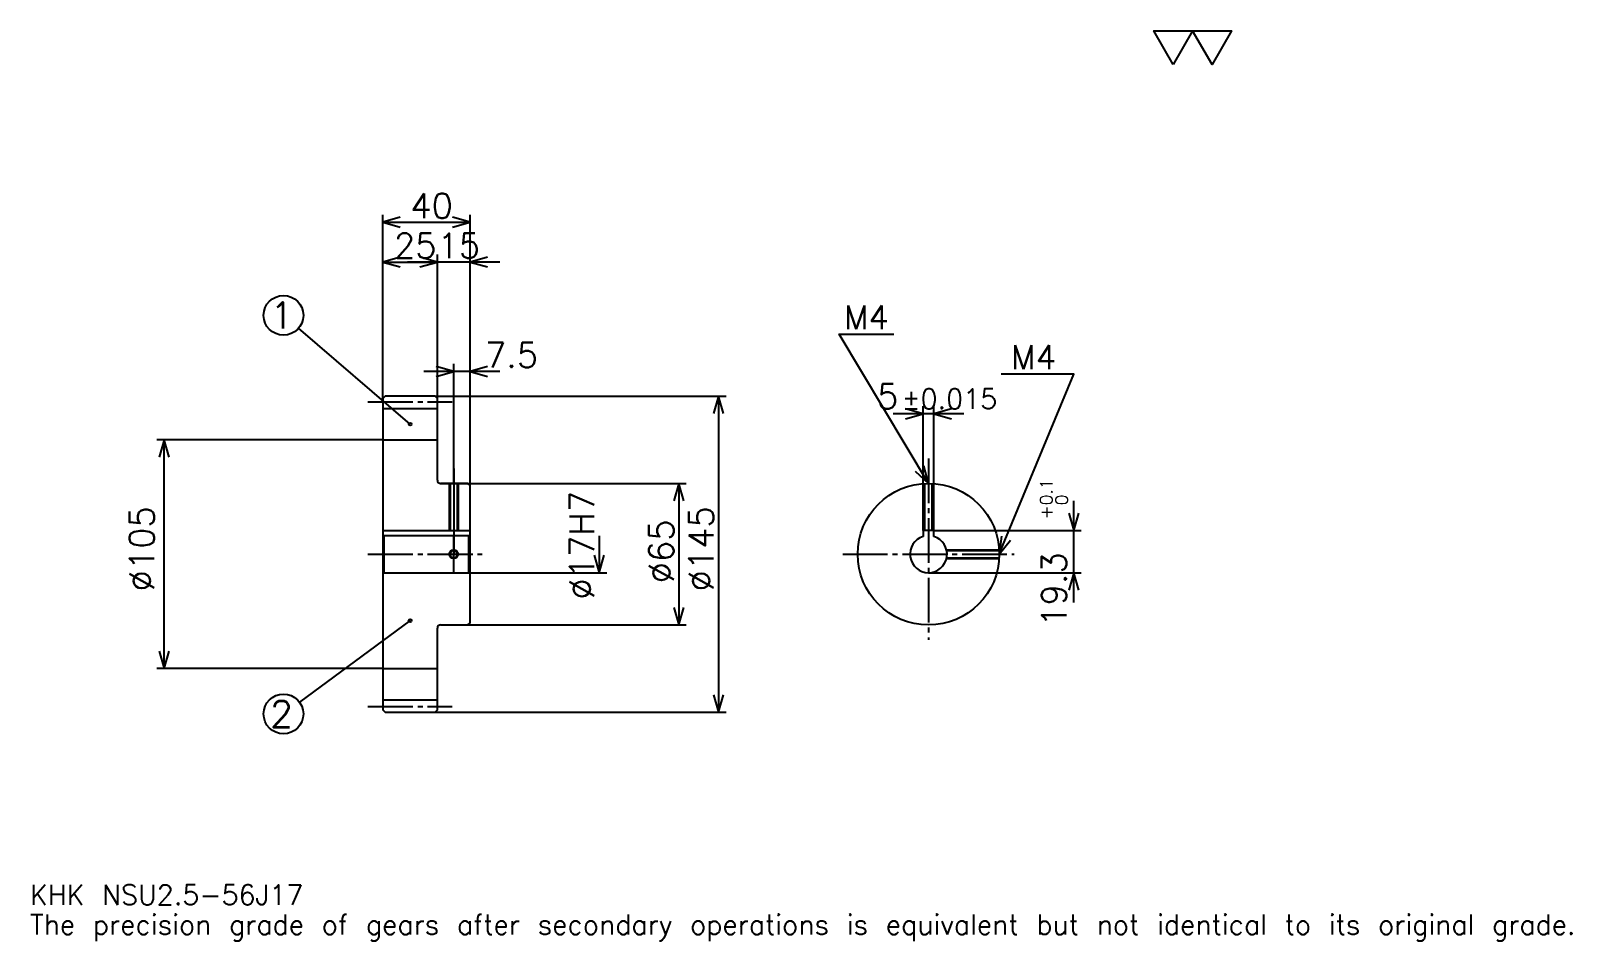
# Model space of a CAD drawing. Extents: x 23 to 731, y 8 to 426.
import ezdxf

# ---------------------------------------------------------------- set-up
doc = ezdxf.new("R2010")
doc.units = 0
doc.linetypes.add('DASHDOT', pattern=[27.391305, 20.543478, -2.282609, 2.282609, -2.282609])
doc.layers.get('0').update_dxf_attribs({"linetype": 'CONTINUOUS'})
doc.layers.add('DASHDOT', color=6, linetype='DASHDOT')
doc.styles.add('KANJI', font='TXT', dxfattribs={"bigfont": 'BIGFONT'})

msp = doc.modelspace()

# ---------------------------------------------------------------- linework, layer by layer
at = {"color": 5}
for p, q in [((184.891312, 258.532593), (184.891312, 341.847839)), ((224.891312, 258.532593), (224.891312, 341.847839)), ((184.891312, 338.423889), (224.891312, 338.423889)), ((184.891312, 320.163025), (209.891312, 320.163025)), ((238.58696, 320.163025), (196.195663, 320.163025)), ((209.891312, 258.532593), (209.891312, 323.586975)), ((197.391312, 245.720108), (146.164429, 289.734558)), ((238.58696, 269.945648), (203.695663, 269.945648)), ((217.391312, 258.532593), (217.391312, 273.369568)), ((184.891312, 257.532593), (184.891312, 258.532593)), ((208.891312, 258.532593), (224.891312, 258.532593)), ((209.891312, 257.532593), (209.891312, 258.532593)), ((217.391312, 218.532608), (217.391312, 258.532593)), ((217.391312, 218.532608), (217.391312, 258.532593)), ((224.891312, 258.532593), (342.445679, 258.532593)), ((224.891312, 217.532608), (224.891312, 258.532593)), ((339.021729, 258.532593), (339.021729, 113.532608)), ((451.630432, 250.489136), (419.239136, 250.489136)), ((432.934784, 196.832611), (432.934784, 253.91304)), ((437.934784, 196.832611), (437.934784, 253.91304)), ((184.891312, 238.532608), (81.032616, 238.532608)), ((84.456528, 133.532608), (84.456528, 238.532608)), ((211.391312, 218.532608), (224.891312, 218.532608)), ((224.891312, 218.532608), (324.184814, 218.532608)), ((320.760864, 218.532608), (320.760864, 153.532608)), ((502.173889, 163.83696), (502.173889, 210.528259)), ((284.239136, 194.532608), (284.239136, 177.532608)), ((437.934784, 196.832611), (505.597839, 196.832611)), ((224.891312, 177.532608), (287.663055, 177.532608)), ((435.434784, 177.532608), (505.597839, 177.532608)), ((197.391312, 155.532608), (146.589447, 118.096863)), ((211.391312, 153.532608), (224.891312, 153.532608)), ((224.891312, 153.532608), (324.184814, 153.532608)), ((184.891312, 133.532608), (81.032616, 133.532608)), ((208.891312, 113.532608), (224.891312, 113.532608)), ((224.891312, 113.532608), (342.445679, 113.532608))]:
    msp.add_line(p, q, dxfattribs=at)
at = {"color": 4}
for p, q in [((184.891312, 252.907608), (209.891312, 252.907608)), ((184.891312, 238.532608), (209.891312, 238.532608)), ((184.891312, 196.832611), (224.891312, 196.832611)), ((185.391312, 194.532608), (185.391312, 177.532608)), ((224.391312, 194.532608), (224.891312, 195.032608)), ((224.391312, 177.532608), (224.891312, 177.032608)), ((184.891312, 133.532608), (209.891312, 133.532608)), ((184.891312, 119.157608), (209.891312, 119.157608))]:
    msp.add_line(p, q, dxfattribs=at)
at = {"color": 7}
msp.add_lwpolyline([(547.826111, 410.869568), (538.92395, 426.299988), (574.532654, 426.299988), (565.630432, 410.869568), (556.728271, 426.299988), (547.826111, 410.869568)], dxfattribs=at)
at = {"color": 5}
for points in [[(192.880447, 340.706512), (184.891312, 338.423889), (192.880447, 336.141296)], [(216.902176, 336.141296), (224.891312, 338.423889), (216.902176, 340.706512)], [(192.880447, 322.445648), (184.891312, 320.163025), (192.880447, 317.880432)], [(201.902176, 317.880432), (209.891312, 320.163025), (201.902176, 322.445648)], [(201.902176, 317.880432), (209.891312, 320.163025), (201.902176, 322.445648)], [(232.880447, 322.445648), (224.891312, 320.163025), (232.880447, 317.880432)], [(435.434784, 218.532608), (394.347839, 287.010864), (419.456543, 287.010864)], [(209.402176, 267.663025), (217.391312, 269.945648), (209.402176, 272.228271)], [(232.880447, 272.228271), (224.891312, 269.945648), (232.880447, 267.663025)], [(467.934814, 186.032608), (502.17395, 268.75), (468.847839, 268.75)], [(341.304352, 250.543488), (339.021729, 258.532593), (336.739136, 250.543488)], [(424.945648, 248.206512), (432.934784, 250.489136), (424.945648, 252.771729)], [(445.923889, 252.771729), (437.934784, 250.489136), (445.923889, 248.206512)], [(86.739136, 230.543472), (84.456528, 238.532608), (82.17392, 230.543472)], [(429.367096, 224.208832), (435.434784, 218.532608), (433.281738, 226.557617)], [(323.043488, 210.543472), (320.760864, 218.532608), (318.478271, 210.543472)], [(499.891296, 204.821747), (502.173889, 196.832611), (504.456543, 204.821747)], [(468.881226, 194.287354), (467.934814, 186.032608), (473.099365, 192.541336)], [(281.956543, 185.521744), (284.239136, 177.532608), (286.521729, 185.521744)], [(504.456543, 169.543472), (502.173889, 177.532608), (499.891296, 169.543472)], [(318.478271, 161.521744), (320.760864, 153.532608), (323.043488, 161.521744)], [(82.17392, 141.521744), (84.456528, 133.532608), (86.739136, 141.521744)], [(336.739136, 121.521736), (339.021729, 113.532608), (341.304352, 121.521736)]]:
    msp.add_lwpolyline(points, dxfattribs=at)
at = {"color": 4}
for points in [[(209.891312, 220.032608), (209.891312, 257.532593), (208.891312, 258.532593), (185.891312, 258.532593), (184.891312, 257.532593), (184.891312, 177.032608)], [(211.391312, 153.532608), (223.891312, 153.532608), (224.891312, 154.532608), (224.891312, 217.532608), (223.891312, 218.532608), (211.391312, 218.532608)], [(215.391312, 218.532608), (215.391312, 196.832611)], [(215.771317, 218.532608), (215.771317, 196.832611)], [(219.011307, 218.532608), (219.011307, 196.832611)], [(219.391312, 218.532608), (219.391312, 196.832611)], [(433.434784, 196.832611), (433.434784, 218.471008)], [(433.814789, 196.832611), (433.814789, 218.492203)], [(437.054779, 196.832611), (437.054779, 218.492203)], [(437.434784, 196.832611), (437.434784, 218.471008)], [(184.891312, 177.032608), (185.391312, 177.532608), (224.391312, 177.532608), (224.391312, 194.532608), (185.391312, 194.532608), (184.891312, 195.032608)], [(437.934784, 194.156647), (437.934784, 196.832611), (432.934784, 196.832611), (432.934784, 194.156647)], [(443.696167, 188.032608), (467.873169, 188.032608)], [(443.696167, 184.032608), (467.873169, 184.032608)], [(443.778992, 187.652603), (467.894409, 187.652603)], [(443.778992, 184.412613), (467.894409, 184.412613)], [(184.891312, 177.032608), (184.891312, 114.532608), (185.891312, 113.532608), (208.891312, 113.532608), (209.891312, 114.532608), (209.891312, 152.032608)]]:
    msp.add_lwpolyline(points, dxfattribs=at)
at = {"color": 5}
for centre, radius in [((139.239136, 295.684784), 9.130435), ((197.391312, 245.720108), 0.684783), ((197.391312, 155.532608), 0.684783), ((139.239136, 112.680435), 9.130435)]:
    msp.add_circle(centre, radius, dxfattribs=at)
at = {"color": 4}
for centre, radius in [((435.434784, 186.032608), 32.5), ((217.391312, 186.032608), 1.62)]:
    msp.add_circle(centre, radius, dxfattribs=at)
at = {"color": 7}
msp.add_circle((217.391312, 186.032608), 2, dxfattribs=at)
at = {"color": 4}
for centre, radius, start, end in [((211.391312, 220.032608), 1.5, 180, 270), ((435.434784, 186.032608), 8.5, 107.104634835, 72.895365165), ((211.391312, 152.032608), 1.5, 90, 180)]:
    msp.add_arc(centre, radius, start, end, dxfattribs=at)
at = {"layer": 'DASHDOT', "color": 7}
for p, q in [((178.043488, 256.032593), (216.739136, 256.032593)), ((435.434784, 229.945648), (435.434784, 146.684784)), ((217.391312, 218.532608), (217.391312, 186.032608)), ((178.043488, 186.032608), (231.739136, 186.032608)), ((396.086975, 186.032608), (474.782593, 186.032608)), ((178.043488, 116.032608), (216.739136, 116.032608))]:
    msp.add_line(p, q, dxfattribs=at)
for points in [[(217.391312, 225.380432), (217.391312, 189.984787)], [(217.391312, 177.184784), (217.391312, 194.880432)], [(208.543488, 186.032608), (226.239136, 186.032608)]]:
    msp.add_lwpolyline(points, dxfattribs=at)

# ---------------------------------------------------------------- texts
at = {"color": 7, "style": 'KANJI'}
for s, height, p in [('40', 11.413043, (197.472839, 340.25)), ('25', 11.413043, (189.972839, 321.989136)), ('15', 11.413043, (209.972839, 321.989136)), ('1', 12.173913, (133.152191, 289.597839)), ('M4', 10.956522, (396.630432, 289.293488)), ('7.5', 11.413043, (231.739136, 271.771729)), ('M4', 10.956522, (473.413025, 271.032593)), ('5', 11.413043, (411.876007, 252.771729)), ('%%p0.015', 9.130435, (423.173523, 252.771729)), ('2', 12.173913, (133.152191, 106.593475)), ('KHK NSU2.5-56J17', 9.130435, (22.826086, 25.108696)), ('The precision grade of gears after secondary operations is equivalent but not identical to its original grade.', 9.130435, (22.826086, 11.413043))]:
    msp.add_text(s, height=height, dxfattribs=at).set_placement(p)
for s, height, p in [('%%c17H7', 11.413043, (281.956543, 165.203796)), ('0.1', 5.706522, (492.358704, 208.501404)), ('0', 5.706522, (499.434753, 208.501404)), ('%%c105', 11.413043, (79.891312, 168.91304)), ('%%c145', 11.413043, (336.739136, 168.91304)), ('+', 5.706522, (492.358704, 202.110107)), ('%%c65', 11.413043, (318.478271, 172.622284)), ('19.3', 11.413043, (498.75, 152.70993))]:
    msp.add_text(s, height=height, rotation=90, dxfattribs=at).set_placement(p)

doc.saveas('drawing.dxf')
